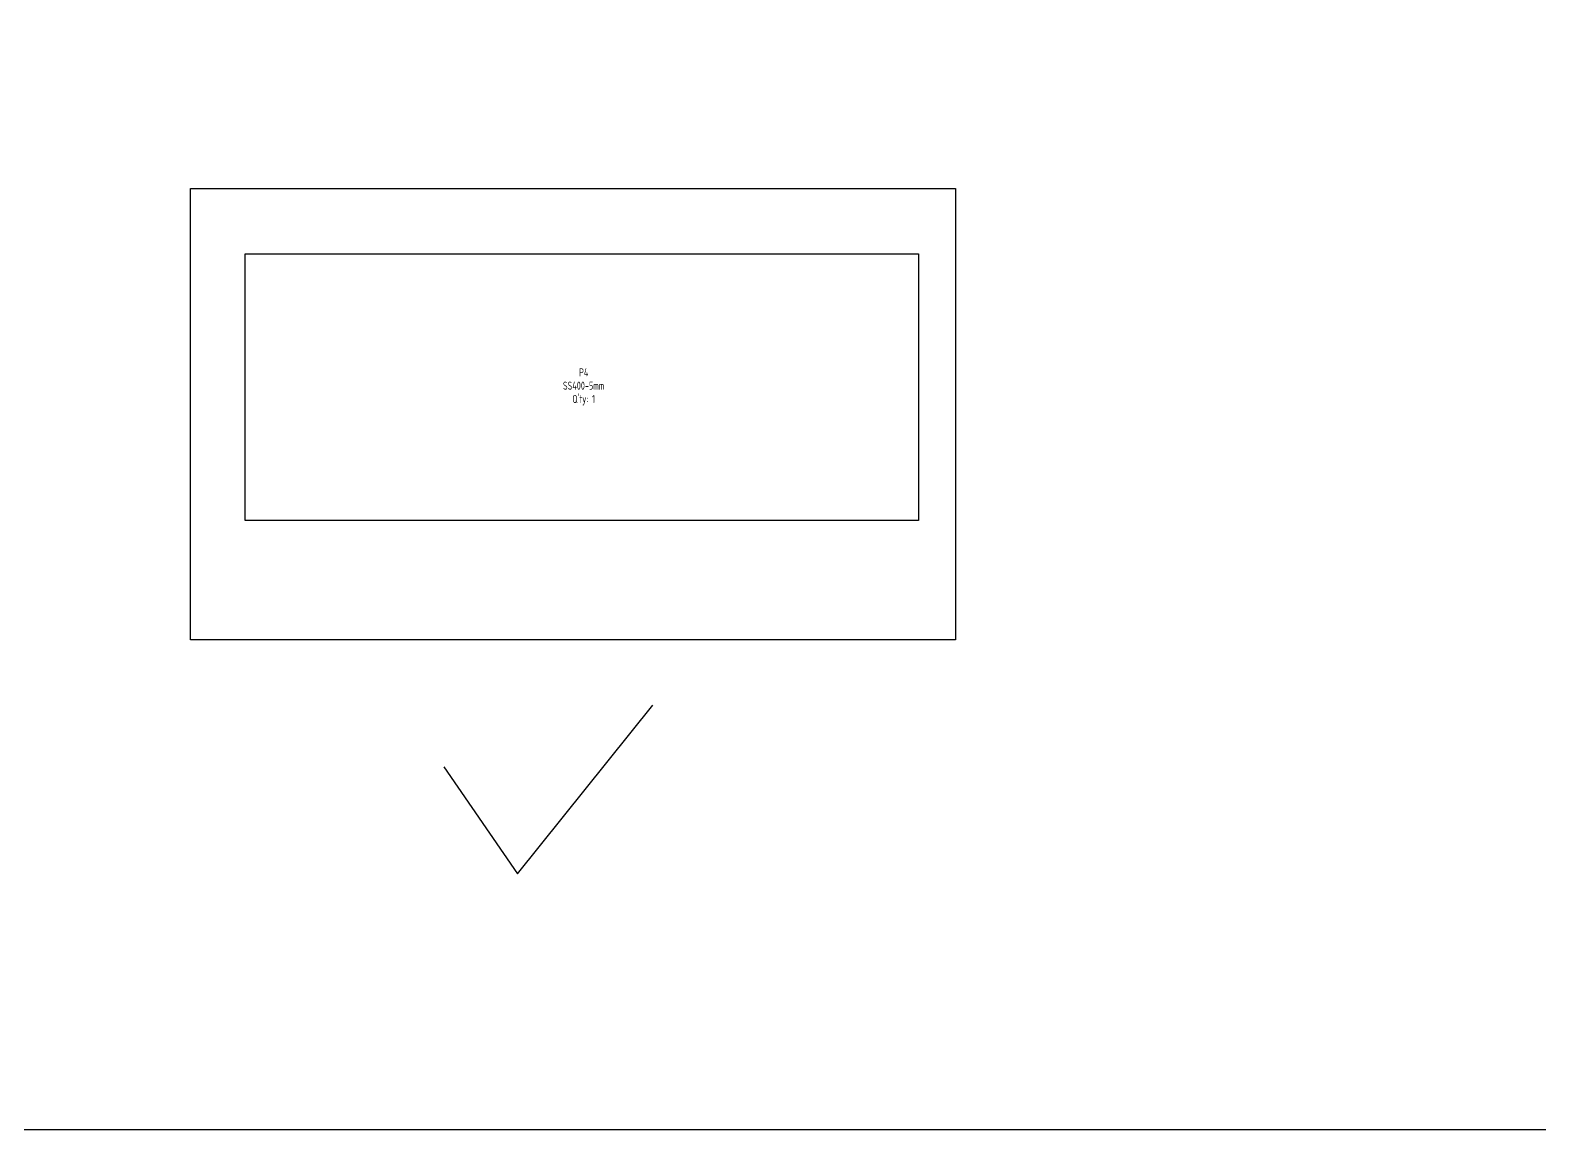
# Model space of a CAD drawing. Header units: millimetres. Extents: x -46397 to 283259, y -8690 to 23983.
# Drawn here: x 34975 to 43464, y -8690 to -2504 of the extents above; entities that cross this region are included whole.
import ezdxf

# ---------------------------------------------------------------- set-up
doc = ezdxf.new("R2010")
doc.units = ezdxf.units.MM
doc.styles.get("Standard").update_dxf_attribs({"font": 'isocp.shx', "width": 0.8})

msp = doc.modelspace()

# ---------------------------------------------------------------- linework, layer by layer
for p, q in [((37715.11, -7249.74), (38476.66, -6301.77)), ((37300.93, -6648.91), (37715.11, -7249.74))]:
    msp.add_line(p, q)
for points in [[(-5297.58, 11840.68), (283258.8, 11840.68), (283258.8, -8689.89), (-5297.58, -8689.89)], [(35876.41, -3395), (40178.92, -3395), (40178.92, -5934.04), (35876.41, -5934.04)], [(36184.4, -3761.61), (39970.4, -3761.61), (39970.4, -5261.61), (36184.4, -5261.61)]]:
    msp.add_lwpolyline(points, close=True)

# ---------------------------------------------------------------- texts
at = {"color": 3, "insert": (37932.38, -4406.15), "char_height": 45, "attachment_point": 1}
msp.add_mtext_dynamic_manual_height_columns("\\pxqc;P4\\PSS400-5mm\\PQ'ty: 1", width=310.331, gutter_width=322.31, heights=[0], dxfattribs=at)

doc.saveas('drawing.dxf')
